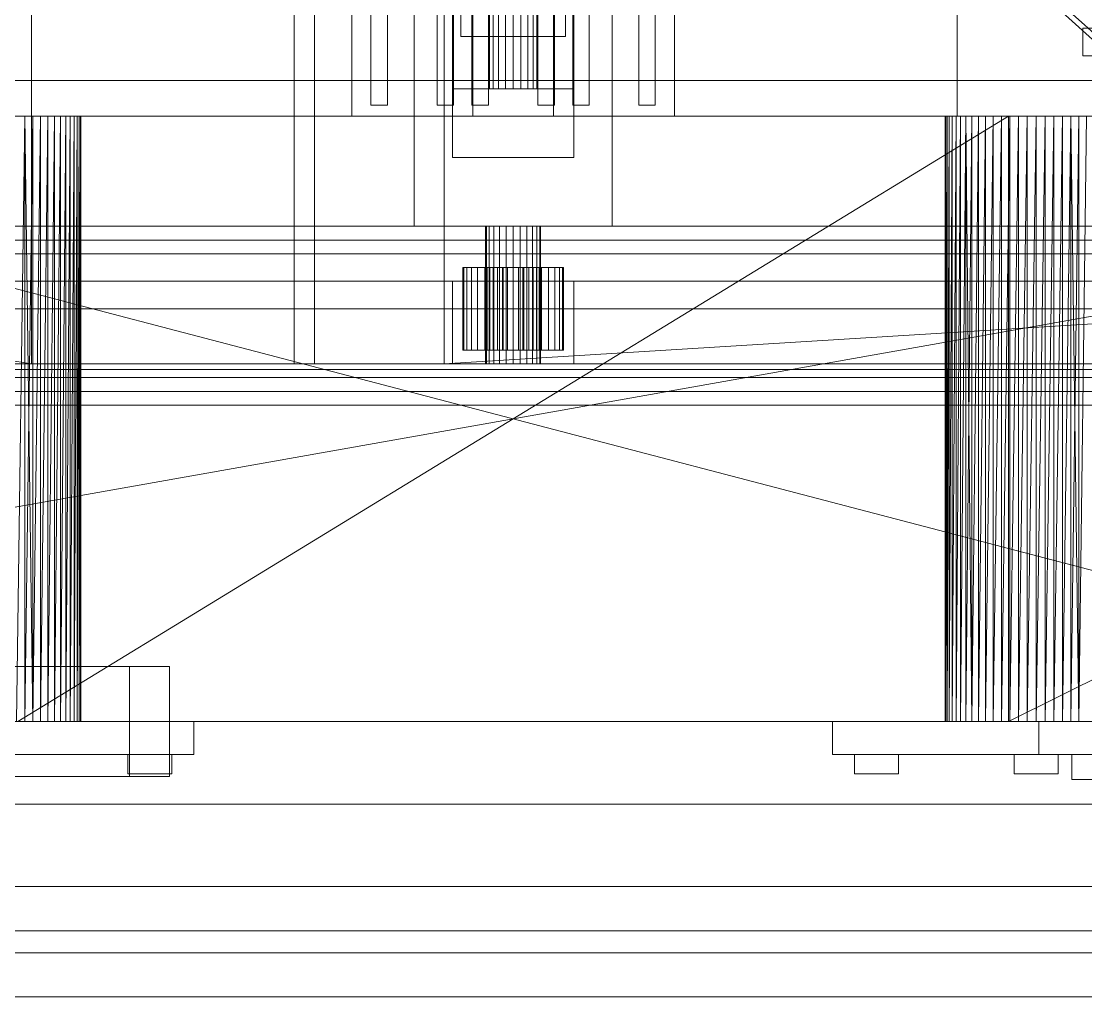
# Model space of a CAD drawing. Header units: millimetres. Extents: x -1970 to 59977, y -50268 to 6837.
# Drawn here: x 25549.5 to 25936.2, y -18530 to -18175.5 of the extents above; entities that cross this region are included whole.
import ezdxf

# ---------------------------------------------------------------- set-up
doc = ezdxf.new("R2010")
doc.units = ezdxf.units.MM
for name, color, linetype, lineweight in [('superior_briquetadora', 7, 'Continuous', 0), ('superior_C02', 7, 'Continuous', 0), ('superior_C02-briq', 7, 'Continuous', 0), ('superior_C05', 7, 'Continuous', 0)]:
    doc.layers.add(name, color=color, linetype=linetype, lineweight=lineweight)

msp = doc.modelspace()

# ---------------------------------------------------------------- linework, layer by layer
at = {"layer": 'superior_briquetadora'}
for p, q in [((25669.542, -18210), (25669.542, -18160)), ((25706.187, -18210), (25706.187, -18160)), ((25713.542, -18160), (25713.542, -18210)), ((25742.831, -18210), (25742.831, -18160)), ((25750.187, -18160), (25750.187, -18210)), ((25786.831, -18160), (25786.831, -18210)), ((25889.536, -18160), (25889.536, -18210)), ((25676.542, -18206), (25676.542, -18164)), ((25682.542, -18164), (25682.542, -18206)), ((25700.542, -18206), (25700.542, -18164)), ((25706.542, -18164), (25706.542, -18206)), ((25713.187, -18206), (25713.187, -18164)), ((25719.187, -18164), (25719.187, -18206)), ((25719.187, -18200), (25719.187, -18167)), ((25719.627, -18200), (25719.627, -18167)), ((25720.905, -18200), (25720.905, -18167)), ((25722.897, -18200), (25722.897, -18167)), ((25725.405, -18200), (25725.405, -18167)), ((25728.187, -18200), (25728.187, -18167)), ((25730.968, -18200), (25730.968, -18167)), ((25733.477, -18200), (25733.477, -18167)), ((25735.468, -18200), (25735.468, -18167)), ((25736.746, -18200), (25736.746, -18167)), ((25737.187, -18206), (25737.187, -18164)), ((25737.187, -18167), (25737.187, -18200)), ((25743.187, -18164), (25743.187, -18206)), ((25749.831, -18206), (25749.831, -18164)), ((25755.831, -18164), (25755.831, -18206)), ((25773.831, -18206), (25773.831, -18164)), ((25779.831, -18164), (25779.831, -18206)), ((25709.187, -18181), (25709.187, -18171)), ((25747.187, -18171), (25747.187, -18181)), ((26075.187, -18305), (25925.187, -18170)), ((25928.187, -18170), (26078.187, -18305)), ((25935.187, -18188), (25935.187, -18178)), ((25935.187, -18178), (25945.187, -18178)), ((25747.187, -18181), (25709.187, -18181)), ((25945.187, -18188), (25935.187, -18188)), ((25955.187, -18197), (25501.187, -18197)), ((25706.187, -18225), (25706.187, -18200)), ((25706.187, -18200), (25750.187, -18200)), ((25719.627, -18200), (25719.187, -18200)), ((25720.905, -18200), (25719.627, -18200)), ((25722.897, -18200), (25720.905, -18200)), ((25725.405, -18200), (25722.897, -18200)), ((25728.187, -18200), (25725.405, -18200)), ((25730.968, -18200), (25728.187, -18200)), ((25733.477, -18200), (25730.968, -18200)), ((25735.468, -18200), (25733.477, -18200)), ((25736.746, -18200), (25735.468, -18200)), ((25736.746, -18200), (25737.187, -18200)), ((25750.187, -18200), (25750.187, -18225)), ((25682.542, -18206), (25676.542, -18206)), ((25706.542, -18206), (25700.542, -18206)), ((25719.187, -18206), (25713.187, -18206)), ((25743.187, -18206), (25737.187, -18206)), ((25755.831, -18206), (25749.831, -18206)), ((25779.831, -18206), (25773.831, -18206)), ((24748.187, -18210), (26708.187, -18210)), ((26348.187, -18210), (25108.187, -18430)), ((26348.187, -18210), (25108.187, -18210)), ((26348.187, -18210), (25121.52, -18210)), ((26624.187, -18210), (25121.52, -18210)), ((25308.187, -18210), (26148.187, -18210)), ((25308.187, -18210), (26148.187, -18430)), ((25551.7, -18210), (25537.777, -18210)), ((25538.597, -18210), (25552.439, -18210)), ((26148.187, -18210), (25541.421, -18210)), ((25544.625, -18210), (25911.749, -18210)), ((26148.187, -18210), (25544.625, -18210)), ((25914.952, -18210), (25544.625, -18210)), ((25550.815, -18210), (25547.766, -18430)), ((25550.815, -18210), (25547.766, -18210)), ((25547.766, -18210), (25908.607, -18210)), ((25547.766, -18210), (25911.749, -18210)), ((25550.815, -18210), (25548.187, -18210)), ((25553.743, -18210), (25548.187, -18210)), ((25556.52, -18210), (25548.187, -18210)), ((25559.122, -18210), (25548.187, -18210)), ((25561.521, -18210), (25548.187, -18210)), ((25563.696, -18210), (25548.187, -18210)), ((25565.625, -18210), (25548.187, -18210)), ((25908.187, -18210), (25548.187, -18210)), ((25548.187, -18430), (25908.187, -18210)), ((25553.743, -18210), (25550.815, -18430)), ((25550.815, -18210), (25550.815, -18430)), ((25553.743, -18210), (25550.815, -18210)), ((25550.815, -18210), (25905.558, -18210)), ((25550.815, -18210), (25908.607, -18210)), ((25550.815, -18210), (25553.743, -18430)), ((25562.947, -18210), (25551.7, -18210)), ((25552.439, -18210), (25563.459, -18210)), ((25556.52, -18210), (25553.743, -18430)), ((25553.743, -18210), (25553.743, -18430)), ((25556.52, -18210), (25553.743, -18210)), ((25553.743, -18210), (25902.63, -18210)), ((25905.558, -18210), (25553.743, -18210)), ((25559.122, -18210), (25556.52, -18430)), ((25556.52, -18210), (25556.52, -18430)), ((25559.122, -18210), (25556.52, -18210)), ((25556.52, -18210), (25897.252, -18210)), ((25556.52, -18210), (25899.853, -18210)), ((25556.52, -18210), (25902.63, -18210)), ((25561.521, -18210), (25559.122, -18430)), ((25559.122, -18210), (25559.122, -18430)), ((25561.521, -18210), (25559.122, -18210)), ((25559.122, -18210), (25897.252, -18210)), ((25563.696, -18210), (25561.521, -18430)), ((25561.521, -18210), (25561.521, -18430)), ((25563.696, -18210), (25561.521, -18210)), ((25561.521, -18210), (25894.852, -18210)), ((25897.252, -18210), (25561.521, -18210)), ((25569.29, -18210), (25562.947, -18210)), ((25563.459, -18210), (25569.473, -18210)), ((25565.625, -18210), (25563.696, -18430)), ((25563.696, -18430), (25563.696, -18210)), ((25565.625, -18210), (25563.696, -18210)), ((25563.696, -18210), (25892.677, -18210)), ((25894.852, -18210), (25563.696, -18210)), ((25567.29, -18210), (25565.625, -18430)), ((25565.625, -18430), (25565.625, -18210)), ((25567.29, -18210), (25565.625, -18210)), ((25565.625, -18210), (25908.187, -18210)), ((25565.625, -18210), (25890.748, -18210)), ((25565.625, -18210), (25889.083, -18210)), ((25565.625, -18210), (25892.677, -18210)), ((25568.675, -18210), (25567.29, -18430)), ((25567.29, -18430), (25567.29, -18210)), ((25568.675, -18210), (25567.29, -18210)), ((25567.29, -18210), (25889.083, -18210)), ((25569.766, -18210), (25568.675, -18430)), ((25568.675, -18430), (25568.675, -18210)), ((25569.766, -18210), (25568.675, -18210)), ((25568.675, -18210), (25889.083, -18210)), ((25568.675, -18210), (25887.699, -18210)), ((25886.608, -18210), (25568.675, -18210)), ((25569.473, -18210), (25569.29, -18210)), ((25570.552, -18210), (25569.766, -18430)), ((25569.766, -18430), (25569.766, -18210)), ((25570.552, -18210), (25569.766, -18210)), ((25569.766, -18210), (25886.608, -18210)), ((25885.821, -18210), (25569.766, -18210)), ((25569.766, -18210), (25887.699, -18210)), ((25571.028, -18210), (25570.552, -18430)), ((25570.552, -18430), (25570.552, -18210)), ((25571.028, -18210), (25570.552, -18210)), ((25570.552, -18210), (25885.821, -18210)), ((25571.187, -18210), (25571.028, -18430)), ((25571.028, -18430), (25571.028, -18210)), ((25571.187, -18210), (25571.028, -18210)), ((25571.028, -18210), (25885.821, -18210)), ((25571.028, -18210), (25885.345, -18210)), ((25885.187, -18210), (25571.028, -18210)), ((25571.187, -18430), (25571.187, -18210)), ((25571.187, -18210), (25885.187, -18210)), ((25571.187, -18210), (25885.345, -18210)), ((25713.542, -18210), (25669.542, -18210)), ((25750.187, -18210), (25706.187, -18210)), ((25786.831, -18210), (25742.831, -18210)), ((25885.345, -18210), (25885.187, -18430)), ((25885.187, -18210), (25885.187, -18430)), ((25885.345, -18210), (25885.187, -18210)), ((25885.345, -18210), (25885.345, -18430)), ((25885.821, -18430), (25885.345, -18210)), ((25885.821, -18210), (25885.345, -18210)), ((25885.345, -18430), (25885.821, -18210)), ((25886.608, -18210), (25885.821, -18430)), ((25885.821, -18210), (25885.821, -18430)), ((25886.608, -18210), (25885.821, -18210)), ((25889.536, -18210), (25886.189, -18210)), ((25886.189, -18210), (25889.18, -18210)), ((25887.699, -18210), (25886.608, -18430)), ((25886.608, -18430), (25886.608, -18210)), ((25887.699, -18210), (25886.608, -18210)), ((25889.083, -18210), (25887.699, -18430)), ((25887.699, -18430), (25887.699, -18210)), ((25889.083, -18210), (25887.699, -18210)), ((25890.748, -18210), (25889.083, -18430)), ((25889.083, -18430), (25889.083, -18210)), ((25890.748, -18210), (25889.083, -18210)), ((25889.18, -18210), (25897.916, -18210)), ((25898.557, -18210), (25889.536, -18210)), ((25892.677, -18210), (25890.748, -18430)), ((25890.748, -18430), (25890.748, -18210)), ((25892.677, -18210), (25890.748, -18210)), ((25890.748, -18210), (25908.187, -18210)), ((25892.677, -18210), (25892.677, -18430)), ((25894.852, -18430), (25892.677, -18210)), ((25894.852, -18210), (25892.677, -18210)), ((25908.187, -18210), (25892.677, -18210)), ((25892.677, -18430), (25894.852, -18210)), ((25897.252, -18210), (25894.852, -18430)), ((25894.852, -18210), (25894.852, -18430)), ((25897.252, -18210), (25894.852, -18210)), ((25894.852, -18210), (25908.187, -18210)), ((25899.853, -18210), (25897.252, -18430)), ((25897.252, -18430), (25897.252, -18210)), ((25899.853, -18210), (25897.252, -18210)), ((25897.252, -18210), (25908.187, -18210)), ((25897.916, -18210), (25910.667, -18210)), ((25911.466, -18210), (25898.557, -18210)), ((25902.63, -18210), (25899.853, -18430)), ((25899.853, -18430), (25899.853, -18210)), ((25902.63, -18210), (25899.853, -18210)), ((25899.853, -18210), (25908.187, -18210)), ((25905.558, -18210), (25902.63, -18430)), ((25902.63, -18430), (25902.63, -18210)), ((25905.558, -18210), (25902.63, -18210)), ((25902.63, -18210), (25908.187, -18210)), ((25908.607, -18210), (25905.558, -18430)), ((25905.558, -18210), (25905.558, -18430)), ((25908.607, -18210), (25905.558, -18210)), ((25905.558, -18210), (25908.187, -18210)), ((26348.187, -18210), (25908.187, -18210)), ((25908.187, -18210), (25908.187, -18430)), ((25908.607, -18210), (25908.187, -18210)), ((25911.749, -18210), (25908.187, -18210)), ((25914.952, -18210), (25908.187, -18210)), ((25918.187, -18210), (25908.187, -18210)), ((25921.421, -18210), (25908.187, -18210)), ((25924.625, -18210), (25908.187, -18210)), ((25927.766, -18210), (25908.187, -18210)), ((25930.815, -18210), (25908.187, -18210)), ((25933.743, -18210), (25908.187, -18210)), ((25936.52, -18210), (25908.187, -18210)), ((25939.122, -18210), (25908.187, -18210)), ((25941.521, -18210), (25908.187, -18210)), ((25943.696, -18210), (25908.187, -18210)), ((26228.187, -18210), (25908.187, -18210)), ((26348.187, -18210), (25908.187, -18430)), ((25911.749, -18210), (25908.607, -18430)), ((25908.607, -18210), (25908.607, -18430)), ((25911.749, -18210), (25908.607, -18210)), ((25910.667, -18210), (25924.907, -18210)), ((25925.706, -18210), (25911.466, -18210)), ((25914.952, -18210), (25911.749, -18430)), ((25911.749, -18210), (25911.749, -18430)), ((25914.952, -18210), (25911.749, -18210)), ((25918.187, -18210), (25914.952, -18430)), ((25914.952, -18210), (25914.952, -18430)), ((25918.187, -18210), (25914.952, -18210)), ((25914.952, -18210), (26148.187, -18210)), ((25921.421, -18210), (25918.187, -18430)), ((25918.187, -18210), (25918.187, -18430)), ((25921.421, -18210), (25918.187, -18210)), ((25918.187, -18210), (26148.187, -18210)), ((25924.625, -18210), (25921.421, -18430)), ((25921.421, -18210), (25921.421, -18430)), ((25924.625, -18210), (25921.421, -18210)), ((25921.421, -18210), (26148.187, -18210)), ((25927.766, -18210), (25924.625, -18430)), ((25924.625, -18210), (25924.625, -18430)), ((25927.766, -18210), (25924.625, -18210)), ((25924.625, -18210), (26148.187, -18210)), ((25924.907, -18210), (25937.816, -18210)), ((25938.457, -18210), (25925.706, -18210)), ((25930.815, -18210), (25927.766, -18430)), ((25927.766, -18210), (25927.766, -18430)), ((25930.815, -18210), (25927.766, -18210)), ((25927.766, -18210), (26148.187, -18210)), ((25933.743, -18210), (25930.815, -18430)), ((25930.815, -18210), (25930.815, -18430)), ((25933.743, -18210), (25930.815, -18210)), ((25930.815, -18210), (26148.187, -18210)), ((25930.815, -18210), (25933.743, -18430)), ((25936.52, -18210), (25933.743, -18430)), ((25933.743, -18210), (25933.743, -18430)), ((25936.52, -18210), (25933.743, -18210)), ((25933.743, -18210), (26148.187, -18210)), ((25750.187, -18225), (25706.187, -18225)), ((25448.187, -18255), (26008.187, -18255)), ((26008.187, -18260), (25448.187, -18260)), ((26078.187, -18302), (25378.187, -18302)), ((26078.187, -18305), (25378.187, -18305)), ((24628.187, -18315), (26828.187, -18315)), ((26828.187, -18430), (24628.187, -18430)), ((26708.187, -18430), (24748.187, -18430)), ((24832.187, -18430), (26334.853, -18430)), ((25108.187, -18430), (26348.187, -18430)), ((25108.187, -18430), (26334.853, -18430)), ((25308.187, -18430), (25914.952, -18430)), ((26148.187, -18430), (25308.187, -18430)), ((25308.187, -18430), (25911.749, -18430)), ((25538.187, -18430), (25557.339, -18430)), ((25541.421, -18430), (25911.749, -18430)), ((25908.607, -18430), (25544.625, -18430)), ((25911.749, -18430), (25544.625, -18430)), ((25547.766, -18430), (25550.815, -18430)), ((25905.558, -18430), (25547.766, -18430)), ((25908.607, -18430), (25547.766, -18430)), ((25548.187, -18430), (25908.187, -18430)), ((25561.521, -18430), (25548.187, -18430)), ((25548.187, -18430), (25563.696, -18430)), ((25559.122, -18430), (25548.187, -18430)), ((25548.187, -18430), (25565.625, -18430)), ((25556.52, -18430), (25548.187, -18430)), ((25553.743, -18430), (25548.187, -18430)), ((25550.815, -18430), (25548.187, -18430)), ((25550.815, -18430), (25553.743, -18430)), ((25550.815, -18430), (25902.63, -18430)), ((25905.558, -18430), (25550.815, -18430)), ((25553.743, -18430), (25556.52, -18430)), ((25899.853, -18430), (25553.743, -18430)), ((25902.63, -18430), (25553.743, -18430)), ((25556.52, -18430), (25559.122, -18430)), ((25899.853, -18430), (25556.52, -18430)), ((25557.339, -18430), (25575.187, -18430)), ((25559.122, -18430), (25561.521, -18430)), ((25894.852, -18430), (25559.122, -18430)), ((25897.252, -18430), (25559.122, -18430)), ((25899.853, -18430), (25559.122, -18430)), ((25561.521, -18430), (25563.696, -18430)), ((25561.521, -18430), (25892.677, -18430)), ((25894.852, -18430), (25561.521, -18430)), ((25563.696, -18430), (25565.625, -18430)), ((25563.696, -18430), (25890.748, -18430)), ((25892.677, -18430), (25563.696, -18430)), ((25565.625, -18430), (25567.29, -18430)), ((25565.625, -18430), (25890.748, -18430)), ((25889.083, -18430), (25565.625, -18430)), ((25565.625, -18430), (25908.187, -18430)), ((25567.29, -18430), (25568.675, -18430)), ((25567.29, -18430), (25889.083, -18430)), ((25887.699, -18430), (25567.29, -18430)), ((25568.675, -18430), (25569.766, -18430)), ((25568.675, -18430), (25887.699, -18430)), ((25886.608, -18430), (25568.675, -18430)), ((25569.766, -18430), (25570.552, -18430)), ((25886.608, -18430), (25569.766, -18430)), ((25570.552, -18430), (25571.028, -18430)), ((25570.552, -18430), (25886.608, -18430)), ((25885.821, -18430), (25570.552, -18430)), ((25885.345, -18430), (25570.552, -18430)), ((25571.028, -18430), (25571.187, -18430)), ((25885.345, -18430), (25571.028, -18430)), ((25571.028, -18430), (25885.187, -18430)), ((25571.187, -18430), (25885.345, -18430)), ((25885.187, -18430), (25571.187, -18430)), ((25575.187, -18430), (25590.512, -18430)), ((25590.512, -18430), (25602.272, -18430)), ((25602.272, -18430), (25609.665, -18430)), ((25609.665, -18430), (25612.187, -18430)), ((25612.187, -18430), (25612.187, -18442)), ((25844.187, -18430), (25846.708, -18430)), ((25844.187, -18430), (25844.187, -18442)), ((25846.708, -18430), (25854.101, -18430)), ((25854.101, -18430), (25865.861, -18430)), ((25865.861, -18430), (25881.187, -18430)), ((25881.187, -18430), (25899.034, -18430)), ((25885.187, -18430), (25885.345, -18430)), ((25885.345, -18430), (25885.821, -18430)), ((25885.821, -18430), (25886.608, -18430)), ((25886.608, -18430), (25887.699, -18430)), ((25887.699, -18430), (25889.083, -18430)), ((25889.083, -18430), (25890.748, -18430)), ((25890.748, -18430), (25892.677, -18430)), ((25890.748, -18430), (25908.187, -18430)), ((25892.677, -18430), (25894.852, -18430)), ((25892.677, -18430), (25908.187, -18430)), ((25894.852, -18430), (25897.252, -18430)), ((25894.852, -18430), (25908.187, -18430)), ((25897.252, -18430), (25899.853, -18430)), ((25897.252, -18430), (25908.187, -18430)), ((25899.034, -18430), (25918.187, -18430)), ((25899.853, -18430), (25902.63, -18430)), ((25899.853, -18430), (25908.187, -18430)), ((25902.63, -18430), (25905.558, -18430)), ((25902.63, -18430), (25908.187, -18430)), ((25905.558, -18430), (25908.607, -18430)), ((25905.558, -18430), (25908.187, -18430)), ((25908.187, -18430), (26348.187, -18430)), ((26228.187, -18430), (25908.187, -18430)), ((25941.521, -18430), (25908.187, -18430)), ((25908.187, -18430), (25943.696, -18430)), ((25939.122, -18430), (25908.187, -18430)), ((25936.52, -18430), (25908.187, -18430)), ((25933.743, -18430), (25908.187, -18430)), ((25930.815, -18430), (25908.187, -18430)), ((25927.766, -18430), (25908.187, -18430)), ((25924.625, -18430), (25908.187, -18430)), ((25921.421, -18430), (25908.187, -18430)), ((25918.187, -18430), (25908.187, -18430)), ((25914.952, -18430), (25908.187, -18430)), ((25911.749, -18430), (25908.187, -18430)), ((25908.607, -18430), (25908.187, -18430)), ((25908.607, -18430), (25911.749, -18430)), ((25911.749, -18430), (25914.952, -18430)), ((25914.952, -18430), (25918.187, -18430)), ((26148.187, -18430), (25914.952, -18430)), ((25918.187, -18430), (25937.339, -18430)), ((25918.187, -18430), (25921.421, -18430)), ((26148.187, -18430), (25918.187, -18430)), ((25919.187, -18430), (25920.133, -18430)), ((25919.187, -18430), (25919.187, -18442)), ((25920.133, -18430), (25922.963, -18430)), ((25921.421, -18430), (25924.625, -18430)), ((26148.187, -18430), (25921.421, -18430)), ((25922.963, -18430), (25927.653, -18430)), ((25924.625, -18430), (25927.766, -18430)), ((26148.187, -18430), (25924.625, -18430)), ((25927.653, -18430), (25934.158, -18430)), ((25927.766, -18430), (25930.815, -18430)), ((26148.187, -18430), (25927.766, -18430)), ((25930.815, -18430), (25933.743, -18430)), ((26148.187, -18430), (25930.815, -18430)), ((25933.743, -18430), (25936.52, -18430)), ((26148.187, -18430), (25933.743, -18430)), ((25934.158, -18430), (25942.42, -18430)), ((25538.187, -18442), (25557.339, -18442)), ((25557.339, -18442), (25575.187, -18442)), ((25575.187, -18442), (25590.512, -18442)), ((25588.979, -18442), (25588.187, -18442)), ((25588.187, -18442), (25588.187, -18449)), ((25591.199, -18442), (25588.979, -18442)), ((25590.512, -18442), (25602.272, -18442)), ((25594.406, -18442), (25591.199, -18442)), ((25597.967, -18442), (25594.406, -18442)), ((25601.174, -18442), (25597.967, -18442)), ((25603.394, -18442), (25601.174, -18442)), ((25602.272, -18442), (25609.665, -18442)), ((25604.187, -18442), (25603.394, -18442)), ((25604.187, -18442), (25604.187, -18449)), ((25609.665, -18442), (25612.187, -18442)), ((25844.187, -18442), (25846.708, -18442)), ((25846.708, -18442), (25854.101, -18442)), ((25852.187, -18442), (25852.979, -18442)), ((25852.187, -18442), (25852.187, -18449)), ((25852.979, -18442), (25855.199, -18442)), ((25854.101, -18442), (25865.861, -18442)), ((25855.199, -18442), (25858.406, -18442)), ((25858.406, -18442), (25861.967, -18442)), ((25861.967, -18442), (25865.174, -18442)), ((25865.174, -18442), (25867.394, -18442)), ((25865.861, -18442), (25881.187, -18442)), ((25867.394, -18442), (25868.187, -18442)), ((25868.187, -18442), (25868.187, -18449)), ((25881.187, -18442), (25899.034, -18442)), ((25899.034, -18442), (25918.187, -18442)), ((25910.979, -18442), (25910.187, -18442)), ((25910.187, -18442), (25910.187, -18449)), ((25913.199, -18442), (25910.979, -18442)), ((25916.406, -18442), (25913.199, -18442)), ((25919.967, -18442), (25916.406, -18442)), ((25918.187, -18442), (25937.339, -18442)), ((25919.187, -18442), (25920.133, -18442)), ((25923.174, -18442), (25919.967, -18442)), ((25920.133, -18442), (25922.963, -18442)), ((25922.963, -18442), (25927.653, -18442)), ((25925.394, -18442), (25923.174, -18442)), ((25926.187, -18442), (25925.394, -18442)), ((25926.187, -18442), (25926.187, -18449)), ((25927.653, -18442), (25934.158, -18442)), ((25931.187, -18442), (25932.375, -18442)), ((25931.187, -18442), (25931.187, -18451)), ((25932.375, -18442), (25935.705, -18442)), ((25934.158, -18442), (25942.42, -18442)), ((25935.705, -18442), (25940.516, -18442)), ((25588.187, -18449), (25588.979, -18449)), ((25588.979, -18449), (25591.199, -18449)), ((25591.199, -18449), (25594.406, -18449)), ((25594.406, -18449), (25597.967, -18449)), ((25597.967, -18449), (25601.174, -18449)), ((25601.174, -18449), (25603.394, -18449)), ((25603.394, -18449), (25604.187, -18449)), ((25852.187, -18449), (25852.979, -18449)), ((25852.979, -18449), (25855.199, -18449)), ((25855.199, -18449), (25858.406, -18449)), ((25858.406, -18449), (25861.967, -18449)), ((25861.967, -18449), (25865.174, -18449)), ((25865.174, -18449), (25867.394, -18449)), ((25867.394, -18449), (25868.187, -18449)), ((25910.187, -18449), (25910.979, -18449)), ((25910.979, -18449), (25913.199, -18449)), ((25913.199, -18449), (25916.406, -18449)), ((25916.406, -18449), (25919.967, -18449)), ((25919.967, -18449), (25923.174, -18449)), ((25923.174, -18449), (25925.394, -18449)), ((25925.394, -18449), (25926.187, -18449)), ((25931.187, -18451), (25932.375, -18451)), ((25932.375, -18451), (25935.705, -18451)), ((25935.705, -18451), (25940.516, -18451)), ((24628.187, -18460), (26828.187, -18460)), ((24778.187, -18490), (26678.187, -18490)), ((24778.187, -18506), (26678.187, -18506)), ((26678.187, -18514), (24778.187, -18514)), ((26678.187, -18530), (24778.187, -18530))]:
    msp.add_line(p, q, dxfattribs=at)
at = {"layer": 'superior_C02'}
for p, q in [((25648.658, -18300), (25648.658, -17700)), ((25655.964, -17700), (25655.964, -18300)), ((25113.109, -18300), (25648.658, -18300)), ((25655.964, -18300), (25120.416, -18300)), ((25655.964, -18300), (25648.658, -18300)), ((25588.78, -18410), (25077.14, -18410)), ((25091.753, -18410), (25603.394, -18410)), ((25588.78, -18410), (25588.78, -18450)), ((25603.394, -18410), (25588.78, -18410)), ((25603.394, -18450), (25603.394, -18410)), ((25077.14, -18450), (25588.78, -18450)), ((25091.753, -18450), (25603.394, -18450)), ((25588.78, -18450), (25603.394, -18450))]:
    msp.add_line(p, q, dxfattribs=at)
at = {"layer": 'superior_C02-briq'}
for p, q in [((25553.187, -17700), (25553.187, -18300)), ((25703.187, -18300), (25703.187, -17700)), ((26028.187, -18280), (25428.187, -18280)), ((25428.187, -18280), (25553.187, -18300)), ((25703.187, -18300), (26028.187, -18280)), ((25553.187, -18300), (25703.187, -18300))]:
    msp.add_line(p, q, dxfattribs=at)
at = {"layer": 'superior_C05'}
for p, q in [((25692.187, -17750), (25692.187, -18250)), ((25764.187, -17750), (25764.187, -18250)), ((25128.187, -18250), (27628.187, -18250)), ((27538.187, -18250), (25218.187, -18250)), ((25692.187, -18250), (25695.752, -18250)), ((25695.752, -18250), (25705.741, -18250)), ((25705.741, -18250), (25720.176, -18250)), ((25718.527, -18250), (25718.187, -18250)), ((25718.187, -18250), (25718.187, -18300)), ((25719.526, -18250), (25718.527, -18250)), ((25718.527, -18250), (25718.527, -18300)), ((25721.116, -18250), (25719.526, -18250)), ((25719.526, -18250), (25719.526, -18300)), ((25720.176, -18250), (25736.197, -18250)), ((25723.187, -18250), (25721.116, -18250)), ((25721.116, -18250), (25721.116, -18300)), ((25725.598, -18250), (25723.187, -18250)), ((25723.187, -18250), (25723.187, -18300)), ((25728.187, -18250), (25725.598, -18250)), ((25725.598, -18250), (25725.598, -18300)), ((25730.775, -18250), (25728.187, -18250)), ((25728.187, -18250), (25728.187, -18300)), ((25733.187, -18250), (25730.775, -18250)), ((25730.775, -18250), (25730.775, -18300)), ((25735.258, -18250), (25733.187, -18250)), ((25733.187, -18250), (25733.187, -18300)), ((25736.847, -18250), (25735.258, -18250)), ((25735.258, -18250), (25735.258, -18300)), ((25736.197, -18250), (25750.632, -18250)), ((25737.846, -18250), (25736.847, -18250)), ((25736.847, -18250), (25736.847, -18300)), ((25737.846, -18250), (25738.187, -18250)), ((25737.846, -18250), (25737.846, -18300)), ((25738.187, -18300), (25738.187, -18250)), ((25750.632, -18250), (25760.621, -18250)), ((25760.621, -18250), (25764.187, -18250)), ((25203.187, -18260), (27183.187, -18260)), ((25710.287, -18265), (25709.937, -18265)), ((25709.937, -18265), (25717.937, -18265)), ((25709.937, -18295), (25709.937, -18265)), ((25711.326, -18265), (25710.287, -18265)), ((25710.287, -18265), (25718.134, -18265)), ((25710.287, -18295), (25710.287, -18265)), ((25713.012, -18265), (25711.326, -18265)), ((25711.326, -18265), (25718.717, -18265)), ((25711.326, -18295), (25711.326, -18265)), ((25715.282, -18265), (25713.012, -18265)), ((25713.012, -18265), (25719.664, -18265)), ((25713.012, -18295), (25713.012, -18265)), ((25718.047, -18265), (25715.282, -18265)), ((25715.282, -18265), (25720.939, -18265)), ((25715.282, -18295), (25715.282, -18265)), ((25717.937, -18265), (25718.134, -18265)), ((25717.937, -18265), (25717.937, -18295)), ((25721.203, -18265), (25718.047, -18265)), ((25718.047, -18265), (25722.492, -18265)), ((25718.047, -18295), (25718.047, -18265)), ((25718.134, -18265), (25718.717, -18265)), ((25718.134, -18265), (25718.134, -18295)), ((25718.717, -18265), (25719.664, -18265)), ((25718.717, -18265), (25718.717, -18295)), ((25719.664, -18265), (25720.939, -18265)), ((25719.664, -18265), (25719.664, -18295)), ((25720.939, -18265), (25722.492, -18265)), ((25720.939, -18265), (25720.939, -18295)), ((25724.626, -18265), (25721.203, -18265)), ((25721.203, -18265), (25724.264, -18265)), ((25721.203, -18295), (25721.203, -18265)), ((25722.492, -18265), (25724.264, -18265)), ((25722.492, -18265), (25722.492, -18295)), ((25724.264, -18265), (25726.187, -18265)), ((25724.264, -18265), (25724.264, -18295)), ((25728.187, -18265), (25724.626, -18265)), ((25724.626, -18265), (25726.187, -18265)), ((25724.626, -18295), (25724.626, -18265)), ((25726.187, -18265), (25728.187, -18265)), ((25726.187, -18265), (25726.187, -18295)), ((25731.747, -18265), (25728.187, -18265)), ((25728.187, -18265), (25730.186, -18265)), ((25728.187, -18265), (25728.187, -18295)), ((25731.747, -18265), (25730.186, -18265)), ((25730.186, -18265), (25732.109, -18265)), ((25730.186, -18265), (25730.186, -18295)), ((25735.171, -18265), (25731.747, -18265)), ((25731.747, -18295), (25731.747, -18265)), ((25735.171, -18265), (25732.109, -18265)), ((25732.109, -18265), (25733.881, -18265)), ((25732.109, -18265), (25732.109, -18295)), ((25738.326, -18265), (25733.881, -18265)), ((25733.881, -18265), (25735.434, -18265)), ((25733.881, -18265), (25733.881, -18295)), ((25738.326, -18265), (25735.171, -18265)), ((25735.171, -18295), (25735.171, -18265)), ((25741.091, -18265), (25735.434, -18265)), ((25735.434, -18265), (25736.709, -18265)), ((25735.434, -18265), (25735.434, -18295)), ((25743.361, -18265), (25736.709, -18265)), ((25736.709, -18265), (25737.656, -18265)), ((25736.709, -18265), (25736.709, -18295)), ((25745.047, -18265), (25737.656, -18265)), ((25737.656, -18265), (25738.24, -18265)), ((25737.656, -18265), (25737.656, -18295)), ((25746.086, -18265), (25738.24, -18265)), ((25738.24, -18265), (25738.437, -18265)), ((25738.24, -18265), (25738.24, -18295)), ((25741.091, -18265), (25738.326, -18265)), ((25738.326, -18295), (25738.326, -18265)), ((25738.437, -18265), (25746.437, -18265)), ((25738.437, -18295), (25738.437, -18265)), ((25743.361, -18265), (25741.091, -18265)), ((25741.091, -18295), (25741.091, -18265)), ((25745.047, -18265), (25743.361, -18265)), ((25743.361, -18295), (25743.361, -18265)), ((25746.086, -18265), (25745.047, -18265)), ((25745.047, -18295), (25745.047, -18265)), ((25746.437, -18265), (25746.086, -18265)), ((25746.086, -18295), (25746.086, -18265)), ((25746.437, -18265), (25746.437, -18295)), ((25038.187, -18270), (27328.187, -18270)), ((25706.187, -18300), (25706.187, -18270)), ((25706.187, -18270), (25750.187, -18270)), ((25750.187, -18270), (25750.187, -18300)), ((25717.937, -18295), (25709.937, -18295)), ((25709.937, -18295), (25710.287, -18295)), ((25718.134, -18295), (25710.287, -18295)), ((25710.287, -18295), (25711.326, -18295)), ((25718.717, -18295), (25711.326, -18295)), ((25711.326, -18295), (25713.012, -18295)), ((25719.664, -18295), (25713.012, -18295)), ((25713.012, -18295), (25715.282, -18295)), ((25720.939, -18295), (25715.282, -18295)), ((25715.282, -18295), (25718.047, -18295)), ((25718.134, -18295), (25717.937, -18295)), ((25722.492, -18295), (25718.047, -18295)), ((25718.047, -18295), (25721.203, -18295)), ((25718.717, -18295), (25718.134, -18295)), ((25719.664, -18295), (25718.717, -18295)), ((25720.939, -18295), (25719.664, -18295)), ((25722.492, -18295), (25720.939, -18295)), ((25724.264, -18295), (25721.203, -18295)), ((25721.203, -18295), (25724.626, -18295)), ((25724.264, -18295), (25722.492, -18295)), ((25726.187, -18295), (25724.264, -18295)), ((25726.187, -18295), (25724.626, -18295)), ((25724.626, -18295), (25728.187, -18295)), ((25728.187, -18295), (25726.187, -18295)), ((25730.186, -18295), (25728.187, -18295)), ((25728.187, -18295), (25731.747, -18295)), ((25732.109, -18295), (25730.186, -18295)), ((25730.186, -18295), (25731.747, -18295)), ((25731.747, -18295), (25735.171, -18295)), ((25733.881, -18295), (25732.109, -18295)), ((25732.109, -18295), (25735.171, -18295)), ((25735.434, -18295), (25733.881, -18295)), ((25733.881, -18295), (25738.326, -18295)), ((25735.171, -18295), (25738.326, -18295)), ((25736.709, -18295), (25735.434, -18295)), ((25735.434, -18295), (25741.091, -18295)), ((25737.656, -18295), (25736.709, -18295)), ((25736.709, -18295), (25743.361, -18295)), ((25738.24, -18295), (25737.656, -18295)), ((25737.656, -18295), (25745.047, -18295)), ((25738.437, -18295), (25738.24, -18295)), ((25738.24, -18295), (25746.086, -18295)), ((25738.326, -18295), (25741.091, -18295)), ((25746.437, -18295), (25738.437, -18295)), ((25741.091, -18295), (25743.361, -18295)), ((25743.361, -18295), (25745.047, -18295)), ((25745.047, -18295), (25746.086, -18295)), ((25746.086, -18295), (25746.437, -18295)), ((27328.187, -18300), (25038.187, -18300)), ((25750.187, -18300), (25706.187, -18300)), ((25718.527, -18300), (25718.187, -18300)), ((25719.526, -18300), (25718.527, -18300)), ((25721.116, -18300), (25719.526, -18300)), ((25723.187, -18300), (25721.116, -18300)), ((25725.598, -18300), (25723.187, -18300)), ((25728.187, -18300), (25725.598, -18300)), ((25730.775, -18300), (25728.187, -18300)), ((25733.187, -18300), (25730.775, -18300)), ((25735.258, -18300), (25733.187, -18300)), ((25736.847, -18300), (25735.258, -18300)), ((25737.846, -18300), (25736.847, -18300)), ((25738.187, -18300), (25737.846, -18300)), ((27183.187, -18310), (25203.187, -18310))]:
    msp.add_line(p, q, dxfattribs=at)

doc.saveas('drawing.dxf')
